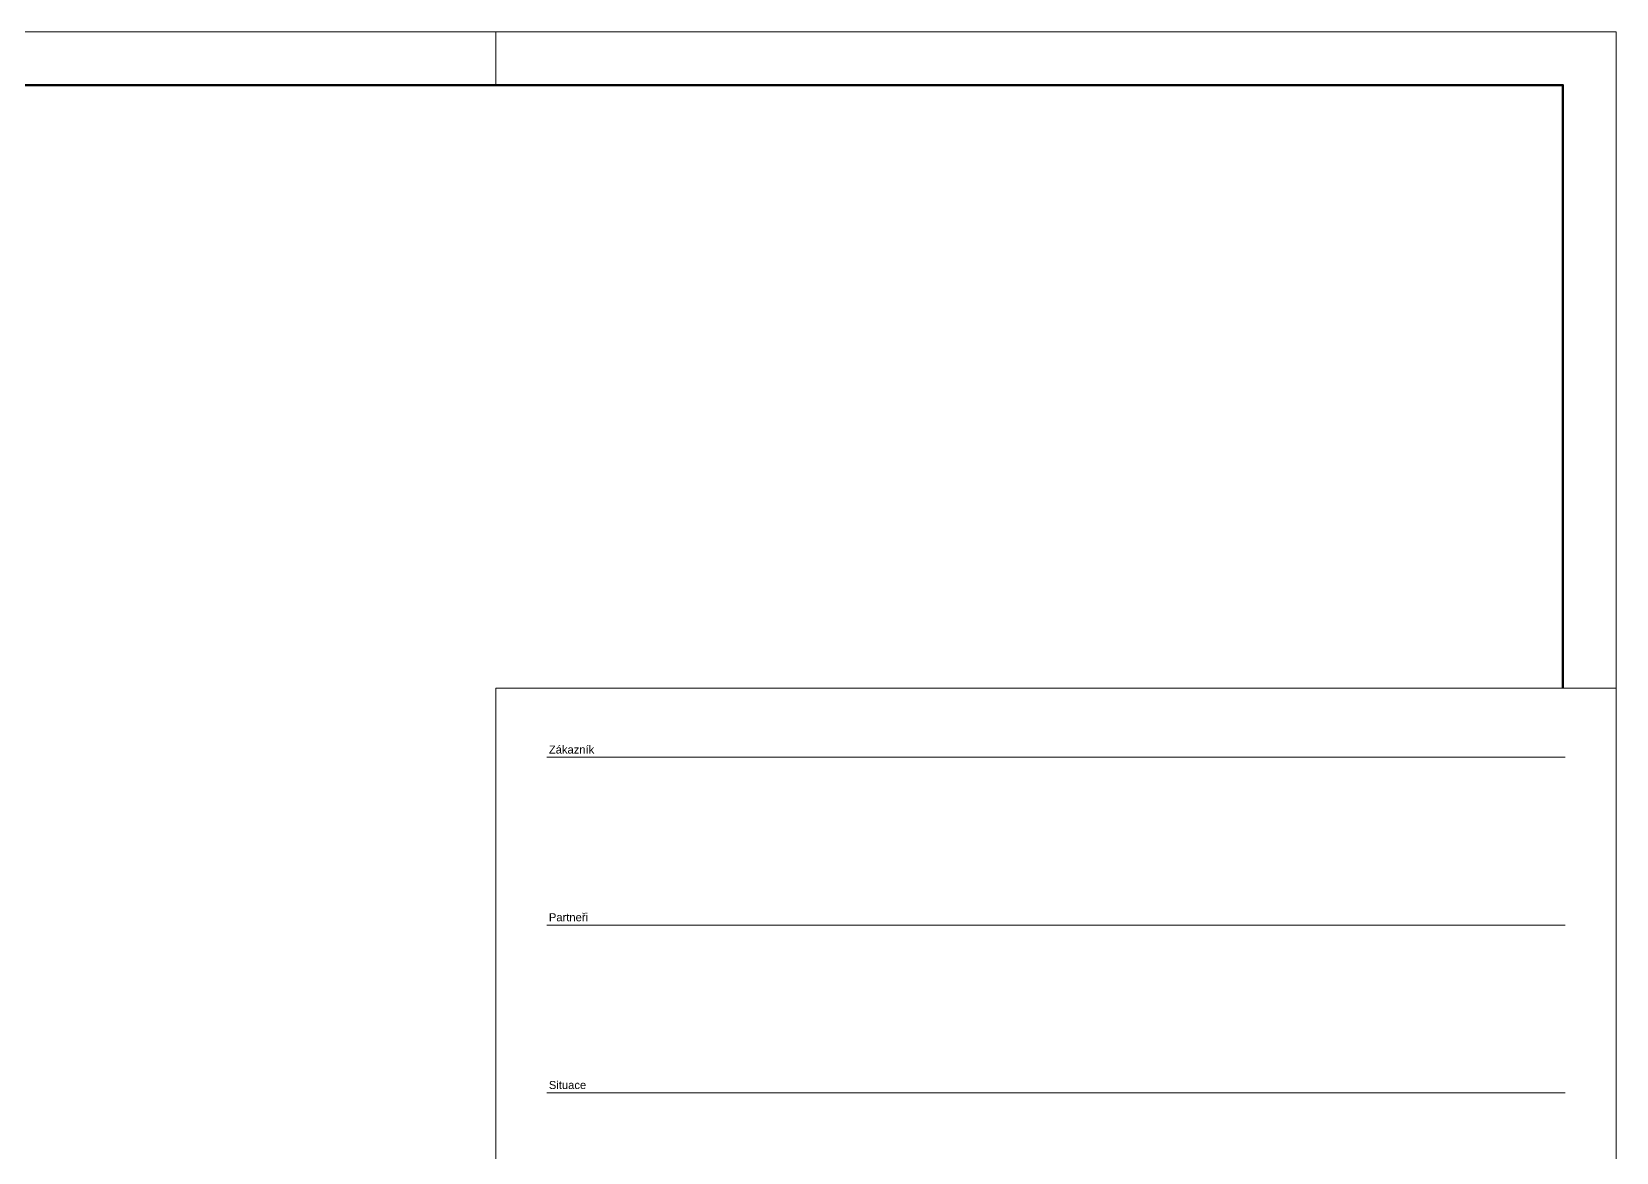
# Paper-space layout 'A2' of a CAD drawing. Header units: millimetres. Extents: x -519 to 75, y -173 to 247.
# Drawn here: x -222 to 75, y 36.7 to 246.7 of the extents above; entities that cross this region are included whole.
import ezdxf
from ezdxf.enums import TextEntityAlignment as Align

# ---------------------------------------------------------------- set-up
doc = ezdxf.new("R2010")
doc.units = ezdxf.units.MM
doc.header["$LTSCALE"] = 0.5
doc.layers.add('Border', color=7, linetype='Continuous', lineweight=0)
doc.layers.add('Border_TextCZ', color=7, linetype='Continuous', lineweight=0)
doc.layers.add('Border_TextCZAtr', color=7, linetype='Continuous')
doc.styles.add('Arial Unicode', font='ARIALUNI.TTF', dxfattribs={"width": 1.428571, "height": 0.007})
doc.styles.add('Arial_1.5', font='arial.ttf', dxfattribs={"height": 1.5})
doc.styles.add('Arial_4.0', font='arial.ttf', dxfattribs={"width": 0.9, "height": 4})
doc.styles.add('Arial_6.5', font='arial.ttf', dxfattribs={"width": 0.8, "height": 6.5})

# ---------------------------------------------------------------- blocks, each defined once
blk = doc.blocks.new('A2_v03_CZ')
at = {"layer": 'Border', "color": 7, "linetype": 'Continuous', "lineweight": 0}
blk.add_line((384, 410), (384, 420), dxfattribs=at)
at = {"layer": 'Border', "color": 7, "linetype": 'Continuous', "lineweight": 0, "flags": 128}
blk.add_lwpolyline([(0, 0), (594, 0), (594, 420), (0, 420)], close=True, dxfattribs=at)
at = {"layer": 'Border', "color": 7, "linetype": 'Continuous', "lineweight": 50}
blk.add_lwpolyline([(384, 10), (30, 10), (30, 410), (584, 410), (584, 297)], dxfattribs=at)
at = {"layer": 'Border', "color": 7, "linetype": 'Continuous', "lineweight": 0}
blk.add_lwpolyline([(384, 0), (384, 297), (594, 297)], dxfattribs=at)
at = {"layer": 'Border'}
for points in [[(393.58, 284.02), (584.42, 284.02)], [(393.58, 252.58), (584.42, 252.58)], [(393.58, 221.15), (584.42, 221.15)]]:
    blk.add_lwpolyline(points, dxfattribs=at)
at = {"layer": 'Border_TextCZ', "color": 7, "linetype": 'Continuous', "lineweight": 0, "style": 'Arial Unicode'}
for s, p in [('Zákazník', (393.94, 285.48)), ('Partneři', (393.94, 254.05)), ('Situace', (393.94, 222.62))]:
    blk.add_text(s, height=1.5, dxfattribs=at).set_placement(p, align=Align.MIDDLE_LEFT)
at = {"layer": 'Border_TextCZAtr', "style": 'Arial_1.5'}
for tag, p in [('rev-5', (397.5, 149.56)), ('date-5', (408.92, 149.56)), ('status-5', (519.42, 149.56)), ('rev-4', (397.5, 144.56)), ('date-4', (408.92, 144.56)), ('status-4', (519.42, 144.56)), ('rev-3', (397.5, 139.56)), ('date-3', (408.92, 139.56)), ('status-3', (519.42, 139.56)), ('rev-2', (397.5, 134.56)), ('date-2', (408.92, 134.56)), ('status-2', (519.42, 134.56)), ('rev-1', (397.5, 129.56)), ('date-1', (408.92, 129.56)), ('status-1', (519.42, 129.56))]:
    blk.add_attdef(tag, text='', height=1.5, dxfattribs=at).set_placement(p, align=Align.MIDDLE)
for tag, p in [('description-5', (417.42, 149.56)), ('description-4', (417.42, 144.56)), ('description-3', (417.42, 139.56)), ('description-2', (417.42, 134.56)), ('description-1', (417.42, 129.56))]:
    blk.add_attdef(tag, text='', height=1.5, dxfattribs=at).set_placement(p, align=Align.MIDDLE_LEFT)
for tag, p in [('name1-5', (531.92, 149.56)), ('name2-5', (546.92, 149.56)), ('name3-5', (561.92, 149.56)), ('name4-5', (576.92, 149.56)), ('name1-4', (531.92, 144.56)), ('name2-4', (546.92, 144.56)), ('name3-4', (561.92, 144.56)), ('name4-4', (576.92, 144.56)), ('name1-3', (531.92, 139.56)), ('name2-3', (546.92, 139.56)), ('name3-3', (561.92, 139.56)), ('name4-3', (576.92, 139.56)), ('name1-2', (531.92, 134.56)), ('name2-2', (546.92, 134.56)), ('name3-2', (561.92, 134.56)), ('name4-2', (576.92, 134.56)), ('name1-1', (531.92, 129.56)), ('name2-1', (546.92, 129.56)), ('name3-1', (561.92, 129.56)), ('name4-1', (576.92, 129.56))]:
    blk.add_attdef(tag, text='', height=1.5, dxfattribs=at).set_placement(p, align=Align.CENTER)
at = {"layer": 'Border_TextCZAtr', "style": 'Arial_6.5', "width": 0.8}
blk.add_attdef('SUBJECT1', text='', height=6.5, dxfattribs=at).set_placement((488.94, 113.25), align=Align.MIDDLE_CENTER)
at = {"layer": 'Border_TextCZAtr', "style": 'Arial_4.0'}
for tag, p in [('SUBJECT2', (488.94, 100.42)), ('SUBJECT3', (488.94, 92.42)), ('SUBJECT4', (488.94, 84.42)), ('SUBJECT5', (488.94, 76.42))]:
    blk.add_attdef(tag, text='', height=4, dxfattribs=at).set_placement(p, align=Align.MIDDLE_CENTER)
at = {"layer": 'Border_TextCZAtr', "style": 'Arial_4.0', "width": 0.9}
for tag, p in [('EXTREF', (482.34, 61.7)), ('CONFIDENT', (548.14, 61.7)), ('REPLACES', (482.34, 48.7)), ('scale', (538.88, 48.7)), ('sheet', (562.14, 48.7)), ('size', (576.3, 48.7)), ('TYPPROJ', (481.94, 35.69)), ('PROJ_NUM', (488.18, 35.69)), ('TASK', (512.08, 35.69)), ('OCD', (529.56, 35.69)), ('ISSUER', (562.14, 35.69)), ('INDICATOR', (482.34, 22.81)), ('X', (523.57, 22.81)), ('NUMBER', (529.56, 22.81)), ('FOLIO', (562.14, 22.81)), ('REV', (576.64, 22.81))]:
    blk.add_attdef(tag, text='', height=4, dxfattribs=at).set_placement(p, align=Align.MIDDLE_LEFT)
at = {"layer": 'Border_TextCZAtr', "color": 7, "linetype": 'Continuous', "lineweight": 0, "style": 'Arial_4.0', "width": 0.9, "flags": 10}
blk.add_attdef('TP-', text='', height=4, dxfattribs=at).set_placement((515.2, 22.81), align=Align.MIDDLE_LEFT)

psp = doc.layouts.new('A2')

# ---------------------------------------------------------------- block references
at = {"layer": 'Border'}
psp.add_blockref('A2_v03_CZ', (-519.05, -173.28), dxfattribs=at)

doc.saveas('drawing.dxf')
